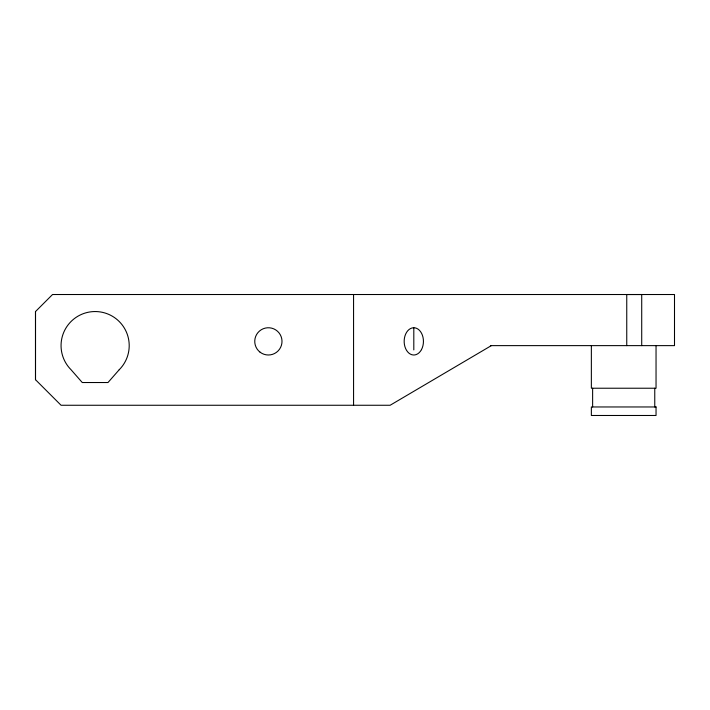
<?xml version="1.0" encoding="UTF-8"?>
<svg xmlns="http://www.w3.org/2000/svg" width="710" height="710" viewBox="0 0 710 710"><rect width="100%" height="100%" fill="white"/><g stroke="black" fill="none" stroke-linecap="round" stroke-linejoin="round"><path stroke-width="1.06" d="M491.329 345.628L390.136 405.259L61.06 405.259L35.5 379.699L35.5 311.557L52.54 294.517L674.5 294.517L674.5 345.628L490.415 345.628M413.806 349.897L413.806 327.745M656.04 345.628L656.04 388.228L591.359 388.228L591.359 345.628M654.762 388.228L654.762 406.963M641.716 345.628L641.716 294.517L626.753 294.517L626.753 345.628M592.628 388.228L592.628 406.963M353.562 294.517L353.571 405.259M35.5 311.557L35.5 379.699M119.227 369.715L107.991 382.53L82.271 382.53L71.035 369.715A34.08 34.08 0 0 1 71.035 321.523A34.08 34.08 0 0 1 119.227 321.523A34.08 34.08 0 0 1 119.227 369.715M656.04 406.963L591.359 406.963L591.359 415.483L656.04 415.483L656.04 406.963M260.082 352.187A13.632 13.632 0 0 0 281.888 343.152A13.632 13.632 0 0 0 263.161 328.783A13.632 13.632 0 0 0 260.082 352.187M421.447 349.675A13.632 9.638 -90 0 0 415.057 327.86A13.632 9.638 -90 0 0 404.895 346.586A13.632 9.638 -90 0 0 421.447 349.675"/></g></svg>
